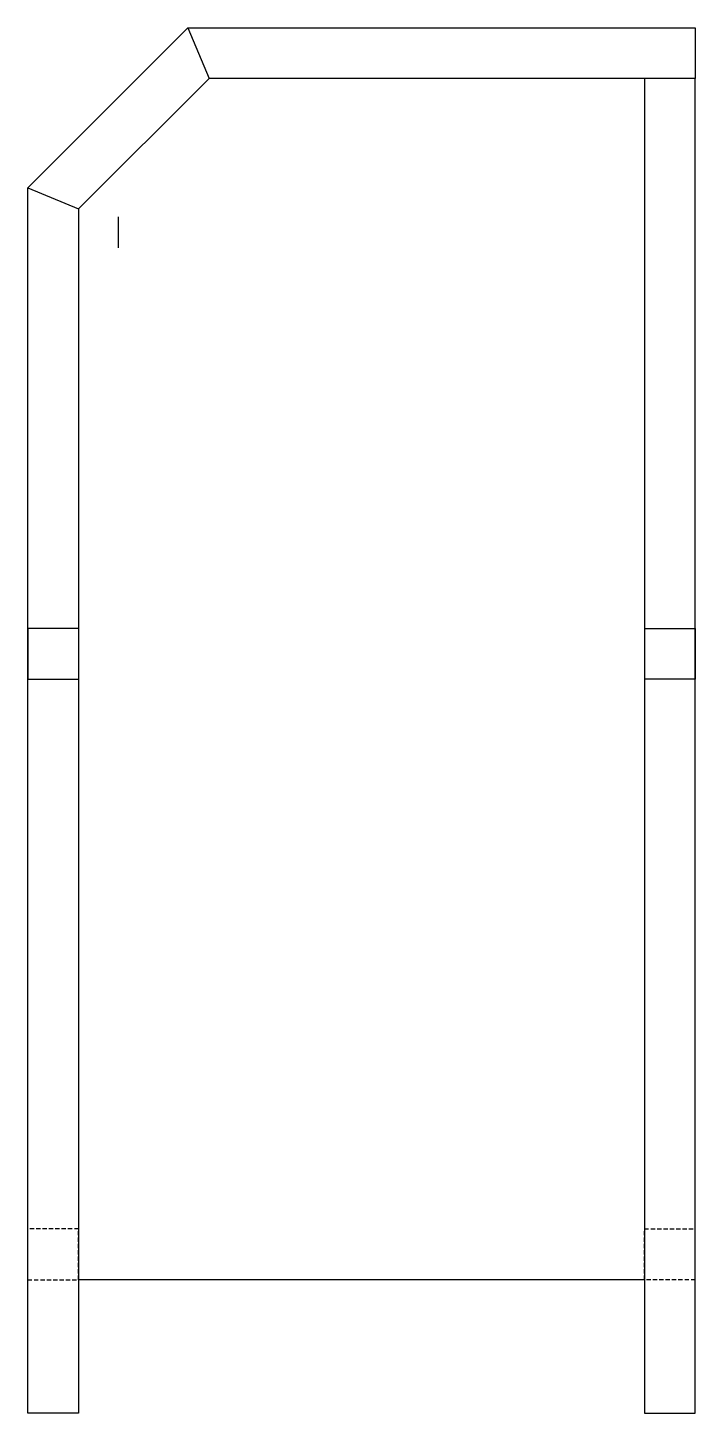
# Model space of a CAD drawing. Header units: centimetres. Extents: x -4347 to 28631, y 41590 to 109107.
# Drawn here: x 10680 to 11180, y 49426 to 50464 of the extents above; entities that cross this region are included whole.
import ezdxf

# ---------------------------------------------------------------- set-up
doc = ezdxf.new("R2010")
doc.units = ezdxf.units.CM
doc.header["$LTSCALE"] = 0.5
doc.linetypes.add('DASHED2', pattern=[9.525, 6.35, -3.175])

msp = doc.modelspace()

# ---------------------------------------------------------------- linework, layer by layer
for p, q in [((10680.15, 50343.88), (10800.15, 50463.88)), ((10800.15, 50463.88), (11180.15, 50463.88)), ((10800.15, 50463.88), (10815.932, 50425.78)), ((11180.15, 50463.88), (11180.15, 50425.78)), ((10718.25, 50328.099), (10815.932, 50425.78)), ((11180.15, 50425.78), (10815.932, 50425.78)), ((11180.15, 50425.78), (11142.05, 50425.78)), ((11142.05, 50425.78), (11142.05, 49425.78)), ((11180.15, 49425.78), (11180.15, 50425.78)), ((10680.15, 49425.78), (10680.15, 50343.88)), ((10680.15, 50343.88), (10718.25, 50328.099)), ((10718.25, 50328.099), (10718.25, 49425.78)), ((10748.25, 50298.88), (10748.25, 50322.09)), ((11180.15, 50013.88), (11180.15, 50035.88)), ((10718.25, 50013.88), (10680.15, 50013.88)), ((10680.15, 50013.88), (10680.15, 49975.78)), ((11142.05, 50013.88), (11180.15, 50013.88)), ((11180.15, 50013.88), (11180.15, 49975.78)), ((10680.15, 49975.78), (10718.25, 49975.78)), ((11180.15, 49975.78), (11142.05, 49975.78)), ((10680.15, 49525.78), (10680.15, 49585.78)), ((10680.15, 49425.78), (10680.15, 49525.78)), ((11142.05, 49525.78), (10718.25, 49525.78)), ((10718.25, 49425.78), (10680.15, 49425.78)), ((11142.05, 49425.78), (11180.15, 49425.78))]:
    msp.add_line(p, q)
at = {"linetype": 'DASHED2'}
for p, q in [((10718.25, 49563.88), (10680.15, 49563.88)), ((10718.25, 49525.78), (10718.25, 49563.88)), ((11142.05, 49525.78), (11142.05, 49563.88)), ((11142.05, 49563.88), (11180.15, 49563.88)), ((11142.05, 49563.88), (11142.05, 49525.78)), ((10680.15, 49525.78), (10718.25, 49525.78)), ((11180.15, 49525.78), (11142.05, 49525.78))]:
    msp.add_line(p, q, dxfattribs=at)

doc.saveas('drawing.dxf')
